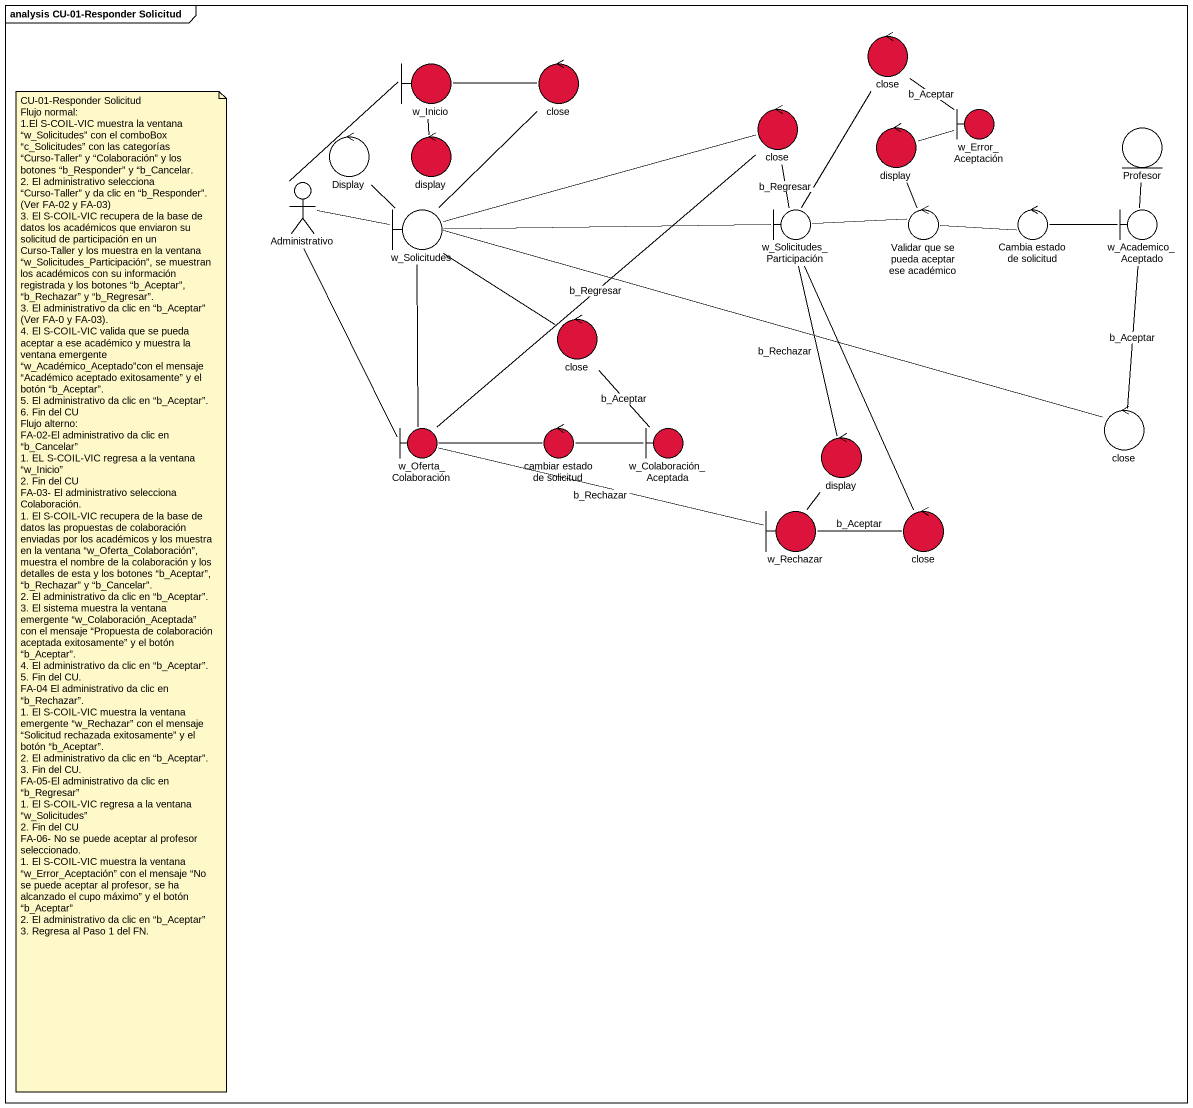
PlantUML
@startuml
mainframe analysis CU-01-Responder Solicitud
control close #DC143C
boundary w_Inicio #DC143C
control "close" as close_2 #DC143C
control Display
control display #DC143C
control "close" as close_3 #DC143C
control "display" as display_2 #DC143C
boundary w_Error_Aceptación #DC143C
entity Profesor
actor Administrativo
boundary w_Solicitudes
boundary w_Solicitudes_Participación
control "Validar que se pueda aceptar ese académico" as Validar_que_se_pueda
control "Cambia estado de solicitud" as Cambia_estado_de_solicitud
boundary w_Academico_Aceptado
control "close" as close_4 #DC143C
boundary w_Oferta_Colaboración #DC143C
control "cambiar estado de solicitud" as cambiar_estado_de_solicitud #DC143C
boundary w_Colaboración_Aceptada #DC143C
control "close" as close_5
control "display" as display_3 #DC143C
boundary w_Rechazar #DC143C
control "close" as close_6 #DC143C
close -- w_Error_Aceptación : b_Aceptar
close -- w_Solicitudes_Participación
close_2 -left- w_Inicio
close_2 -- w_Solicitudes
Display -- w_Solicitudes
display -up- w_Inicio
close_3 -left- w_Solicitudes
display_2 -right- w_Error_Aceptación
Profesor -- w_Academico_Aceptado
Administrativo -up- w_Inicio
Administrativo -right- w_Solicitudes
Administrativo -- w_Oferta_Colaboración
w_Solicitudes -right- w_Solicitudes_Participación
w_Solicitudes -- w_Oferta_Colaboración
w_Solicitudes -right- close_5
w_Solicitudes_Participación -up- close_3 : b_Regresar
w_Solicitudes_Participación -right- Validar_que_se_pueda
w_Solicitudes_Participación -- display_3 : b_Rechazar
Validar_que_se_pueda -up- display_2
Validar_que_se_pueda -right- Cambia_estado_de_solicitud
Cambia_estado_de_solicitud -right- w_Academico_Aceptado
w_Academico_Aceptado -- close_5 : b_Aceptar
close_4 -up- w_Solicitudes
close_4 -- w_Colaboración_Aceptada : b_Aceptar
w_Oferta_Colaboración -up- close_3 : b_Regresar
w_Oferta_Colaboración -right- cambiar_estado_de_solicitud
w_Oferta_Colaboración -right- w_Rechazar : b_Rechazar
cambiar_estado_de_solicitud -right- w_Colaboración_Aceptada
display_3 -- w_Rechazar
close_6 -up- w_Solicitudes_Participación
close_6 -left- w_Rechazar : b_Aceptar
note as N1
  CU-01-Responder Solicitud
  Flujo normal:
  1.El S-COIL-VIC muestra la ventana “w_Solicitudes” con el comboBox “c_Solicitudes” con las categorías “Curso-Taller” y “Colaboración” y los botones “b_Responder” y “b_Cancelar.
  2. El administrativo selecciona “Curso-Taller” y da clic en “b_Responder”. (Ver FA-02 y FA-03)
  3. El S-COIL-VIC recupera de la base de datos los académicos que enviaron su solicitud de participación en un Curso-Taller y los muestra en la ventana “w_Solicitudes_Participación”, se muestran los académicos con su información registrada y los botones “b_Aceptar”, “b_Rechazar” y “b_Regresar”.
  3. El administrativo da clic en “b_Aceptar” (Ver FA-0 y FA-03).
  4. El S-COIL-VIC valida que se pueda aceptar a ese académico y muestra la ventana emergente “w_Académico_Aceptado”con el mensaje “Académico aceptado exitosamente” y el botón “b_Aceptar”.
  5. El administrativo da clic en “b_Aceptar”.
  6. Fin del CU
  Flujo alterno:
  FA-02-El administrativo da clic en “b_Cancelar”
  1. EL S-COIL-VIC regresa a la ventana “w_Inicio”
  2. Fin del CU
  FA-03- El administrativo selecciona Colaboración.
  1. El S-COIL-VIC recupera de la base de datos las propuestas de colaboración enviadas por los académicos y los muestra en la ventana “w_Oferta_Colaboración”, muestra el nombre de la colaboración y los detalles de esta y los botones “b_Aceptar”, “b_Rechazar” y “b_Cancelar”.
  2. El administrativo da clic en “b_Aceptar”.
  3. El sistema muestra la ventana emergente “w_Colaboración_Aceptada” con el mensaje “Propuesta de colaboración aceptada exitosamente” y el botón “b_Aceptar”.
  4. El administrativo da clic en “b_Aceptar”.
  5. Fin del CU.
  FA-04 El administrativo da clic en “b_Rechazar”.
  1. El S-COIL-VIC muestra la ventana emergente “w_Rechazar” con el mensaje “Solicitud rechazada exitosamente” y el botón “b_Aceptar”.
  2. El administrativo da clic en “b_Aceptar”.
  3. Fin del CU.
  FA-05-El administrativo da clic en “b_Regresar”
  1. El S-COIL-VIC regresa a la ventana “w_Solicitudes”
  2. Fin del CU
  FA-06- No se puede aceptar al profesor seleccionado.
  1. El S-COIL-VIC muestra la ventana “w_Error_Aceptación” con el mensaje “No se puede aceptar al profesor, se ha alcanzado el cupo máximo” y el botón “b_Aceptar”
  2. El administrativo da clic en “b_Aceptar”
  3. Regresa al Paso 1 del FN.
end note
@enduml
